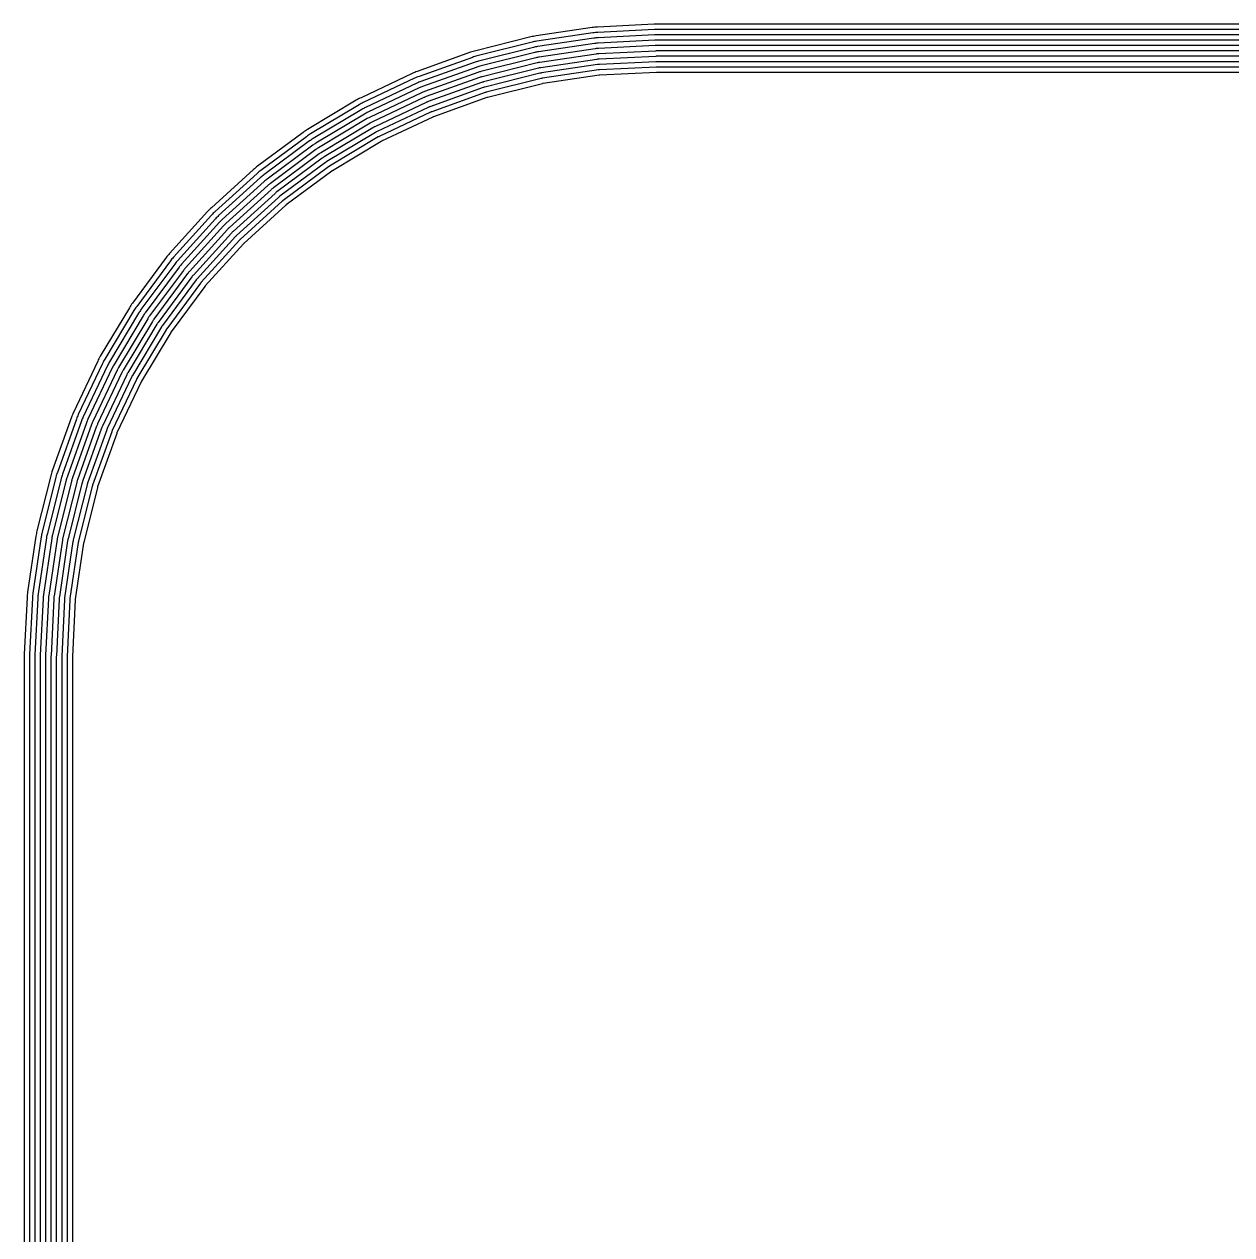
# Model space of a CAD drawing. Header units: metres. Extents: x 1.4 to 44.2, y 0.1 to 33.9.
# Drawn here: x 24.46 to 33.48, y 17.03 to 26.07 of the extents above; entities that cross this region are included whole.
import ezdxf

# ---------------------------------------------------------------- set-up
doc = ezdxf.new("R2010")
doc.units = ezdxf.units.M

msp = doc.modelspace()

# ---------------------------------------------------------------- linework, layer by layer
for points in [[(36.4252, 26.071), (29.183, 26.071), (29.173, 26.0709), (29.1629, 26.0705), (28.7397, 26.0497), (28.7296, 26.0491), (28.7196, 26.0482), (28.7096, 26.0471), (28.6996, 26.0458), (28.2805, 25.9836), (28.2705, 25.982), (28.2606, 25.9802), (28.2508, 25.9781), (28.241, 25.9758), (27.8299, 25.8728), (27.8202, 25.8702), (27.8105, 25.8674), (27.801, 25.8644), (27.7914, 25.8611), (27.3925, 25.7184), (27.383, 25.7149), (27.3737, 25.7111), (27.3644, 25.7072), (27.3553, 25.703), (26.9722, 25.5218), (26.9632, 25.5174), (26.9542, 25.5127), (26.9454, 25.5079), (26.9367, 25.5028), (26.5733, 25.285), (26.5647, 25.2797), (26.5563, 25.2742), (26.548, 25.2685), (26.5398, 25.2626), (26.1995, 25.0102), (26.1915, 25.0041), (26.1836, 24.9978), (26.1759, 24.9913), (26.1684, 24.9847), (25.8544, 24.7001), (25.847, 24.6932), (25.8398, 24.6862), (25.8328, 24.679), (25.8259, 24.6716), (25.5414, 24.3577), (25.5347, 24.3501), (25.5282, 24.3424), (25.5219, 24.3346), (25.5158, 24.3266), (25.2634, 23.9862), (25.2575, 23.978), (25.2518, 23.9697), (25.2463, 23.9613), (25.2411, 23.9527), (25.0232, 23.5893), (25.0181, 23.5806), (25.0133, 23.5718), (25.0087, 23.5628), (25.0042, 23.5538), (24.8231, 23.1707), (24.8189, 23.1616), (24.8149, 23.1523), (24.8112, 23.143), (24.8077, 23.1336), (24.6649, 22.7346), (24.6616, 22.7251), (24.6586, 22.7155), (24.6558, 22.7058), (24.6532, 22.6961), (24.5503, 22.285), (24.5479, 22.2752), (24.5459, 22.2654), (24.544, 22.2555), (24.5424, 22.2456), (24.4802, 21.8264), (24.4789, 21.8164), (24.4778, 21.8064), (24.4769, 21.7964), (24.4763, 21.7864), (24.4555, 21.3631), (24.4551, 21.3531), (24.455, 21.343), (24.455, 12.707)], [(36.4418, 26.031), (29.183, 26.031), (29.1739, 26.0309), (29.1649, 26.0306), (28.7416, 26.0098), (28.7326, 26.0092), (28.7235, 26.0084), (28.7145, 26.0074), (28.7055, 26.0062), (28.2863, 25.944), (28.2774, 25.9426), (28.2684, 25.9409), (28.2595, 25.9391), (28.2507, 25.937), (27.8397, 25.834), (27.8309, 25.8317), (27.8222, 25.8291), (27.8135, 25.8264), (27.8049, 25.8235), (27.4059, 25.6807), (27.3974, 25.6775), (27.389, 25.6742), (27.3806, 25.6706), (27.3724, 25.6668), (26.9893, 25.4856), (26.9812, 25.4816), (26.9731, 25.4775), (26.9651, 25.4731), (26.9573, 25.4685), (26.5938, 25.2507), (26.5861, 25.2459), (26.5785, 25.2409), (26.571, 25.2358), (26.5637, 25.2305), (26.2233, 24.9781), (26.2161, 24.9726), (26.209, 24.9669), (26.202, 24.961), (26.1952, 24.955), (25.8812, 24.6705), (25.8746, 24.6643), (25.8681, 24.6579), (25.8618, 24.6514), (25.8556, 24.6448), (25.571, 24.3308), (25.565, 24.324), (25.5591, 24.317), (25.5535, 24.31), (25.548, 24.3027), (25.2955, 23.9624), (25.2902, 23.955), (25.2851, 23.9475), (25.2801, 23.9399), (25.2754, 23.9322), (25.0575, 23.5687), (25.0529, 23.5609), (25.0486, 23.5529), (25.0444, 23.5449), (25.0404, 23.5367), (24.8592, 23.1536), (24.8554, 23.1454), (24.8519, 23.137), (24.8485, 23.1286), (24.8453, 23.1201), (24.7026, 22.7211), (24.6996, 22.7125), (24.6969, 22.7039), (24.6943, 22.6951), (24.692, 22.6864), (24.5891, 22.2753), (24.587, 22.2665), (24.5851, 22.2576), (24.5834, 22.2487), (24.582, 22.2397), (24.5198, 21.8205), (24.5186, 21.8115), (24.5176, 21.8025), (24.5168, 21.7935), (24.5163, 21.7844), (24.4955, 21.3612), (24.4951, 21.3521), (24.495, 21.343), (24.495, 12.707)], [(36.4584, 25.991), (29.183, 25.991), (29.1749, 25.9909), (29.1668, 25.9906), (28.7436, 25.9698), (28.7355, 25.9693), (28.7274, 25.9686), (28.7194, 25.9677), (28.7114, 25.9666), (28.2922, 25.9045), (28.2842, 25.9032), (28.2762, 25.9017), (28.2683, 25.9), (28.2604, 25.8982), (27.8494, 25.7952), (27.8415, 25.7931), (27.8338, 25.7909), (27.826, 25.7884), (27.8184, 25.7858), (27.4194, 25.643), (27.4118, 25.6402), (27.4043, 25.6372), (27.3969, 25.634), (27.3895, 25.6306), (27.0064, 25.4495), (26.9991, 25.4459), (26.992, 25.4422), (26.9849, 25.4383), (26.9779, 25.4342), (26.6144, 25.2163), (26.6075, 25.2121), (26.6007, 25.2077), (26.594, 25.2031), (26.5875, 25.1984), (26.2471, 24.9459), (26.2407, 24.941), (26.2344, 24.936), (26.2282, 24.9308), (26.2221, 24.9254), (25.9081, 24.6408), (25.9022, 24.6353), (25.8964, 24.6296), (25.8907, 24.6238), (25.8852, 24.6179), (25.6006, 24.3039), (25.5953, 24.2979), (25.5901, 24.2917), (25.585, 24.2853), (25.5801, 24.2789), (25.3277, 23.9385), (25.3229, 23.932), (25.3183, 23.9253), (25.3139, 23.9185), (25.3097, 23.9116), (25.0918, 23.5482), (25.0877, 23.5412), (25.0838, 23.5341), (25.0801, 23.5269), (25.0766, 23.5196), (24.8954, 23.1365), (24.892, 23.1292), (24.8888, 23.1217), (24.8858, 23.1142), (24.883, 23.1066), (24.7402, 22.7076), (24.7376, 22.7), (24.7352, 22.6923), (24.7329, 22.6845), (24.7308, 22.6766), (24.6279, 22.2656), (24.626, 22.2577), (24.6243, 22.2498), (24.6228, 22.2418), (24.6216, 22.2338), (24.5594, 21.8147), (24.5583, 21.8066), (24.5574, 21.7986), (24.5567, 21.7905), (24.5562, 21.7824), (24.5354, 21.3592), (24.5351, 21.3511), (24.535, 21.343), (24.535, 12.707)], [(36.4749, 25.951), (29.183, 25.951), (29.1759, 25.9509), (29.1688, 25.9507), (28.7455, 25.9299), (28.7384, 25.9294), (28.7313, 25.9288), (28.7243, 25.928), (28.7172, 25.9271), (28.2981, 25.8649), (28.291, 25.8638), (28.284, 25.8625), (28.2771, 25.861), (28.2701, 25.8594), (27.8591, 25.7564), (27.8522, 25.7546), (27.8454, 25.7526), (27.8386, 25.7504), (27.8319, 25.7481), (27.4329, 25.6054), (27.4262, 25.6029), (27.4196, 25.6002), (27.4131, 25.5974), (27.4066, 25.5945), (27.0235, 25.4133), (27.0171, 25.4102), (27.0108, 25.4069), (27.0046, 25.4035), (26.9984, 25.3999), (26.635, 25.182), (26.6289, 25.1783), (26.6229, 25.1744), (26.6171, 25.1704), (26.6113, 25.1662), (26.2709, 24.9138), (26.2653, 24.9095), (26.2597, 24.905), (26.2543, 24.9005), (26.249, 24.8957), (25.935, 24.6112), (25.9298, 24.6063), (25.9247, 24.6014), (25.9197, 24.5963), (25.9148, 24.5911), (25.6303, 24.2771), (25.6256, 24.2717), (25.621, 24.2663), (25.6165, 24.2607), (25.6122, 24.2551), (25.3598, 23.9147), (25.3556, 23.9089), (25.3516, 23.9031), (25.3477, 23.8971), (25.344, 23.8911), (25.1261, 23.5276), (25.1226, 23.5214), (25.1191, 23.5152), (25.1158, 23.5089), (25.1127, 23.5025), (24.9315, 23.1194), (24.9286, 23.113), (24.9258, 23.1064), (24.9231, 23.0998), (24.9207, 23.0931), (24.7779, 22.6942), (24.7756, 22.6874), (24.7734, 22.6806), (24.7714, 22.6738), (24.7696, 22.6669), (24.6667, 22.2559), (24.665, 22.249), (24.6636, 22.242), (24.6623, 22.235), (24.6611, 22.228), (24.5989, 21.8088), (24.598, 21.8017), (24.5972, 21.7947), (24.5966, 21.7876), (24.5962, 21.7805), (24.5754, 21.3572), (24.5751, 21.3501), (24.575, 21.343), (24.575, 12.707)], [(36.4915, 25.911), (29.183, 25.911), (29.1769, 25.9109), (29.1707, 25.9107), (28.7475, 25.8899), (28.7414, 25.8895), (28.7353, 25.889), (28.7292, 25.8883), (28.7231, 25.8875), (28.3039, 25.8253), (28.2979, 25.8244), (28.2918, 25.8232), (28.2858, 25.822), (28.2799, 25.8206), (27.8688, 25.7176), (27.8629, 25.716), (27.857, 25.7143), (27.8511, 25.7125), (27.8453, 25.7105), (27.4464, 25.5677), (27.4406, 25.5656), (27.4349, 25.5633), (27.4293, 25.5609), (27.4237, 25.5583), (27.0406, 25.3771), (27.0351, 25.3745), (27.0297, 25.3716), (27.0243, 25.3687), (27.019, 25.3656), (26.6555, 25.1477), (26.6503, 25.1445), (26.6452, 25.1412), (26.6401, 25.1377), (26.6351, 25.1341), (26.2948, 24.8817), (26.2899, 24.878), (26.2851, 24.8741), (26.2804, 24.8702), (26.2758, 24.8661), (25.9618, 24.5815), (25.9573, 24.5774), (25.9529, 24.5731), (25.9487, 24.5687), (25.9445, 24.5642), (25.6599, 24.2502), (25.6559, 24.2456), (25.6519, 24.2409), (25.6481, 24.2361), (25.6444, 24.2312), (25.3919, 23.8909), (25.3883, 23.8859), (25.3849, 23.8809), (25.3815, 23.8757), (25.3783, 23.8705), (25.1604, 23.507), (25.1574, 23.5017), (25.1544, 23.4964), (25.1516, 23.4909), (25.1489, 23.4854), (24.9677, 23.1023), (24.9651, 23.0967), (24.9627, 23.0911), (24.9605, 23.0854), (24.9583, 23.0797), (24.8156, 22.6807), (24.8136, 22.6749), (24.8117, 22.669), (24.81, 22.6631), (24.8084, 22.6572), (24.7055, 22.2462), (24.7041, 22.2402), (24.7028, 22.2342), (24.7017, 22.2282), (24.7007, 22.2221), (24.6385, 21.8029), (24.6377, 21.7969), (24.637, 21.7908), (24.6365, 21.7846), (24.6361, 21.7785), (24.6153, 21.3553), (24.6151, 21.3491), (24.615, 21.343), (24.615, 12.707)], [(36.5081, 25.871), (29.183, 25.871), (29.1779, 25.8709), (29.1727, 25.8708), (28.7495, 25.85), (28.7443, 25.8497), (28.7392, 25.8492), (28.7341, 25.8486), (28.729, 25.8479), (28.3098, 25.7858), (28.3047, 25.785), (28.2996, 25.784), (28.2946, 25.7829), (28.2896, 25.7817), (27.8785, 25.6788), (27.8736, 25.6775), (27.8686, 25.676), (27.8637, 25.6745), (27.8588, 25.6728), (27.4598, 25.53), (27.455, 25.5283), (27.4502, 25.5263), (27.4455, 25.5243), (27.4408, 25.5222), (27.0577, 25.341), (27.0531, 25.3387), (27.0485, 25.3364), (27.044, 25.3339), (27.0396, 25.3313), (26.6761, 25.1134), (26.6717, 25.1107), (26.6674, 25.1079), (26.6631, 25.105), (26.659, 25.102), (26.3186, 24.8495), (26.3145, 24.8464), (26.3105, 24.8432), (26.3065, 24.8399), (26.3027, 24.8365), (25.9887, 24.5519), (25.9849, 24.5484), (25.9812, 24.5448), (25.9776, 24.5411), (25.9741, 24.5373), (25.6896, 24.2233), (25.6861, 24.2195), (25.6828, 24.2155), (25.6796, 24.2115), (25.6765, 24.2074), (25.4241, 23.8671), (25.421, 23.8629), (25.4181, 23.8586), (25.4153, 23.8543), (25.4126, 23.8499), (25.1948, 23.4865), (25.1922, 23.482), (25.1897, 23.4775), (25.1873, 23.4729), (25.185, 23.4683), (25.0039, 23.0852), (25.0017, 23.0805), (24.9997, 23.0758), (24.9978, 23.071), (24.996, 23.0662), (24.8532, 22.6672), (24.8515, 22.6623), (24.85, 22.6574), (24.8486, 22.6525), (24.8472, 22.6475), (24.7443, 22.2364), (24.7431, 22.2314), (24.742, 22.2264), (24.7411, 22.2213), (24.7403, 22.2162), (24.6781, 21.7971), (24.6774, 21.792), (24.6768, 21.7868), (24.6764, 21.7817), (24.6761, 21.7766), (24.6553, 21.3533), (24.6551, 21.3482), (24.655, 21.343), (24.655, 12.707)], [(36.5246, 25.831), (29.183, 25.831), (29.1788, 25.831), (29.1747, 25.8308), (28.7514, 25.81), (28.7473, 25.8098), (28.7431, 25.8094), (28.739, 25.8089), (28.7348, 25.8084), (28.3157, 25.7462), (28.3115, 25.7455), (28.3074, 25.7448), (28.3034, 25.7439), (28.2993, 25.7429), (27.8883, 25.64), (27.8842, 25.6389), (27.8802, 25.6378), (27.8762, 25.6365), (27.8723, 25.6351), (27.4733, 25.4924), (27.4694, 25.4909), (27.4655, 25.4894), (27.4617, 25.4877), (27.4579, 25.486), (27.0748, 25.3048), (27.0711, 25.303), (27.0674, 25.3011), (27.0637, 25.2991), (27.0601, 25.297), (26.6967, 25.0791), (26.6931, 25.0769), (26.6896, 25.0746), (26.6862, 25.0723), (26.6828, 25.0698), (26.3424, 24.8174), (26.3391, 24.8149), (26.3359, 24.8123), (26.3327, 24.8096), (26.3295, 24.8068), (26.0156, 24.5223), (26.0125, 24.5194), (26.0095, 24.5165), (26.0066, 24.5135), (26.0038, 24.5105), (25.7192, 24.1965), (25.7164, 24.1934), (25.7137, 24.1902), (25.7111, 24.1869), (25.7086, 24.1836), (25.4562, 23.8432), (25.4537, 23.8399), (25.4514, 23.8364), (25.4491, 23.8329), (25.4469, 23.8294), (25.2291, 23.4659), (25.227, 23.4623), (25.2249, 23.4586), (25.223, 23.4549), (25.2212, 23.4512), (25.04, 23.0681), (25.0383, 23.0643), (25.0366, 23.0605), (25.0351, 23.0566), (25.0336, 23.0527), (24.8909, 22.6537), (24.8895, 22.6498), (24.8883, 22.6458), (24.8871, 22.6418), (24.886, 22.6378), (24.7831, 22.2267), (24.7821, 22.2227), (24.7812, 22.2186), (24.7805, 22.2145), (24.7798, 22.2104), (24.7176, 21.7912), (24.7171, 21.7871), (24.7166, 21.7829), (24.7163, 21.7788), (24.716, 21.7746), (24.6952, 21.3514), (24.6951, 21.3472), (24.695, 21.343), (24.695, 12.707)], [(36.5412, 25.791), (29.183, 25.791), (29.1798, 25.791), (29.1766, 25.7909), (28.7534, 25.7701), (28.7502, 25.7699), (28.747, 25.7696), (28.7439, 25.7692), (28.7407, 25.7688), (28.3215, 25.7066), (28.3184, 25.7061), (28.3153, 25.7055), (28.3121, 25.7049), (28.309, 25.7041), (27.898, 25.6012), (27.8949, 25.6004), (27.8918, 25.5995), (27.8888, 25.5985), (27.8858, 25.5975), (27.4868, 25.4547), (27.4838, 25.4536), (27.4808, 25.4524), (27.4779, 25.4512), (27.475, 25.4498), (27.0919, 25.2687), (27.0891, 25.2673), (27.0862, 25.2658), (27.0834, 25.2643), (27.0807, 25.2627), (26.7172, 25.0448), (26.7145, 25.0431), (26.7118, 25.0414), (26.7092, 25.0396), (26.7066, 25.0377), (26.3663, 24.7853), (26.3637, 24.7834), (26.3612, 24.7814), (26.3588, 24.7793), (26.3564, 24.7772), (26.0424, 24.4926), (26.0401, 24.4905), (26.0378, 24.4882), (26.0356, 24.4859), (26.0334, 24.4836), (25.7488, 24.1696), (25.7467, 24.1672), (25.7447, 24.1648), (25.7427, 24.1623), (25.7407, 24.1598), (25.4883, 23.8194), (25.4864, 23.8168), (25.4846, 23.8142), (25.4829, 23.8115), (25.4812, 23.8088), (25.2634, 23.4453), (25.2618, 23.4426), (25.2602, 23.4398), (25.2588, 23.437), (25.2574, 23.4341), (25.0762, 23.051), (25.0749, 23.0481), (25.0736, 23.0452), (25.0724, 23.0422), (25.0713, 23.0392), (24.9285, 22.6403), (24.9275, 22.6372), (24.9265, 22.6342), (24.9257, 22.6311), (24.9248, 22.628), (24.8219, 22.217), (24.8211, 22.2139), (24.8205, 22.2108), (24.8199, 22.2076), (24.8194, 22.2045), (24.7572, 21.7853), (24.7568, 21.7822), (24.7564, 21.779), (24.7562, 21.7758), (24.756, 21.7726), (24.7352, 21.3494), (24.7351, 21.3462), (24.735, 21.343), (24.735, 12.707)], [(36.5578, 25.751), (29.183, 25.751), (29.1808, 25.751), (29.1786, 25.7509), (28.7554, 25.7301), (28.7532, 25.73), (28.751, 25.7298), (28.7488, 25.7295), (28.7466, 25.7292), (28.3274, 25.6671), (28.3252, 25.6667), (28.3231, 25.6663), (28.3209, 25.6659), (28.3187, 25.6653), (27.9077, 25.5624), (27.9056, 25.5618), (27.9034, 25.5612), (27.9013, 25.5605), (27.8992, 25.5598), (27.5003, 25.4171), (27.4982, 25.4163), (27.4961, 25.4155), (27.4941, 25.4146), (27.4921, 25.4137), (27.109, 25.2325), (27.1071, 25.2315), (27.1051, 25.2305), (27.1032, 25.2295), (27.1013, 25.2283), (26.7378, 25.0105), (26.7359, 25.0093), (26.7341, 25.0081), (26.7322, 25.0069), (26.7304, 25.0056), (26.3901, 24.7532), (26.3883, 24.7518), (26.3866, 24.7504), (26.3849, 24.749), (26.3833, 24.7476), (26.0693, 24.463), (26.0677, 24.4615), (26.0661, 24.4599), (26.0645, 24.4584), (26.063, 24.4567), (25.7785, 24.1428), (25.777, 24.1411), (25.7756, 24.1394), (25.7742, 24.1377), (25.7729, 24.1359), (25.5204, 23.7956), (25.5191, 23.7938), (25.5179, 23.792), (25.5167, 23.7901), (25.5155, 23.7882), (25.2977, 23.4248), (25.2966, 23.4229), (25.2955, 23.4209), (25.2945, 23.419), (25.2935, 23.417), (25.1123, 23.0339), (25.1114, 23.0319), (25.1106, 23.0299), (25.1097, 23.0278), (25.109, 23.0258), (24.9662, 22.6268), (24.9655, 22.6247), (24.9648, 22.6226), (24.9642, 22.6205), (24.9636, 22.6183), (24.8607, 22.2073), (24.8602, 22.2051), (24.8597, 22.203), (24.8593, 22.2008), (24.859, 22.1986), (24.7968, 21.7795), (24.7965, 21.7773), (24.7962, 21.7751), (24.796, 21.7729), (24.7959, 21.7707), (24.7751, 21.3474), (24.775, 21.3452), (24.775, 21.343), (24.775, 12.707)], [(36.5743, 25.711), (29.183, 25.711), (29.1818, 25.711), (29.1806, 25.711), (28.7573, 25.6902), (28.7561, 25.6901), (28.7549, 25.69), (28.7537, 25.6898), (28.7524, 25.6897), (28.3333, 25.6275), (28.3321, 25.6273), (28.3309, 25.6271), (28.3297, 25.6268), (28.3285, 25.6265), (27.9174, 25.5236), (27.9162, 25.5233), (27.915, 25.5229), (27.9139, 25.5226), (27.9127, 25.5222), (27.5137, 25.3794), (27.5126, 25.379), (27.5115, 25.3785), (27.5103, 25.378), (27.5092, 25.3775), (27.1261, 25.1963), (27.125, 25.1958), (27.124, 25.1952), (27.1229, 25.1947), (27.1218, 25.194), (26.7584, 24.9762), (26.7573, 24.9755), (26.7563, 24.9749), (26.7553, 24.9742), (26.7543, 24.9735), (26.4139, 24.721), (26.4129, 24.7203), (26.412, 24.7195), (26.411, 24.7187), (26.4101, 24.7179), (26.0961, 24.4333), (26.0952, 24.4325), (26.0944, 24.4317), (26.0935, 24.4308), (26.0927, 24.4299), (25.8081, 24.1159), (25.8073, 24.115), (25.8065, 24.114), (25.8057, 24.1131), (25.805, 24.1121), (25.5526, 23.7717), (25.5518, 23.7708), (25.5512, 23.7697), (25.5505, 23.7687), (25.5498, 23.7677), (25.332, 23.4042), (25.3314, 23.4031), (25.3308, 23.4021), (25.3302, 23.401), (25.3297, 23.3999), (25.1485, 23.0168), (25.148, 23.0157), (25.1475, 23.0146), (25.1471, 23.0134), (25.1466, 23.0123), (25.0039, 22.6133), (25.0035, 22.6121), (25.0031, 22.611), (25.0028, 22.6098), (25.0024, 22.6086), (24.8995, 22.1976), (24.8992, 22.1964), (24.8989, 22.1952), (24.8987, 22.194), (24.8985, 22.1927), (24.8363, 21.7736), (24.8362, 21.7724), (24.836, 21.7712), (24.8359, 21.7699), (24.8359, 21.7687), (24.8151, 21.3455), (24.815, 21.3442), (24.815, 21.343), (24.815, 12.707)]]:
    msp.add_lwpolyline(points)

doc.saveas('drawing.dxf')
